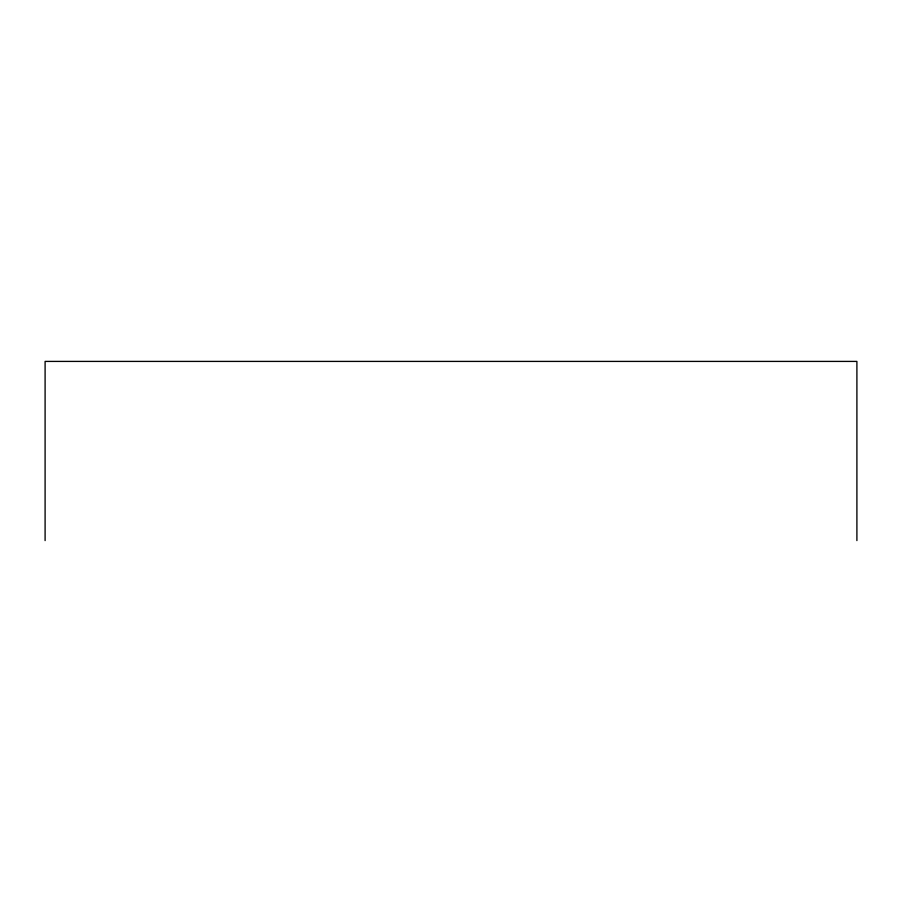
<?xml version="1.0" encoding="UTF-8"?>
<svg xmlns="http://www.w3.org/2000/svg" width="902" height="902" viewBox="0 0 902 902"><rect width="100%" height="100%" fill="white"/><g stroke="black" fill="none" stroke-linecap="round" stroke-linejoin="round"><path stroke-width="1.35" d="M856.9 540.591L856.9 361.409L45.1 361.409L45.1 540.591"/></g></svg>
